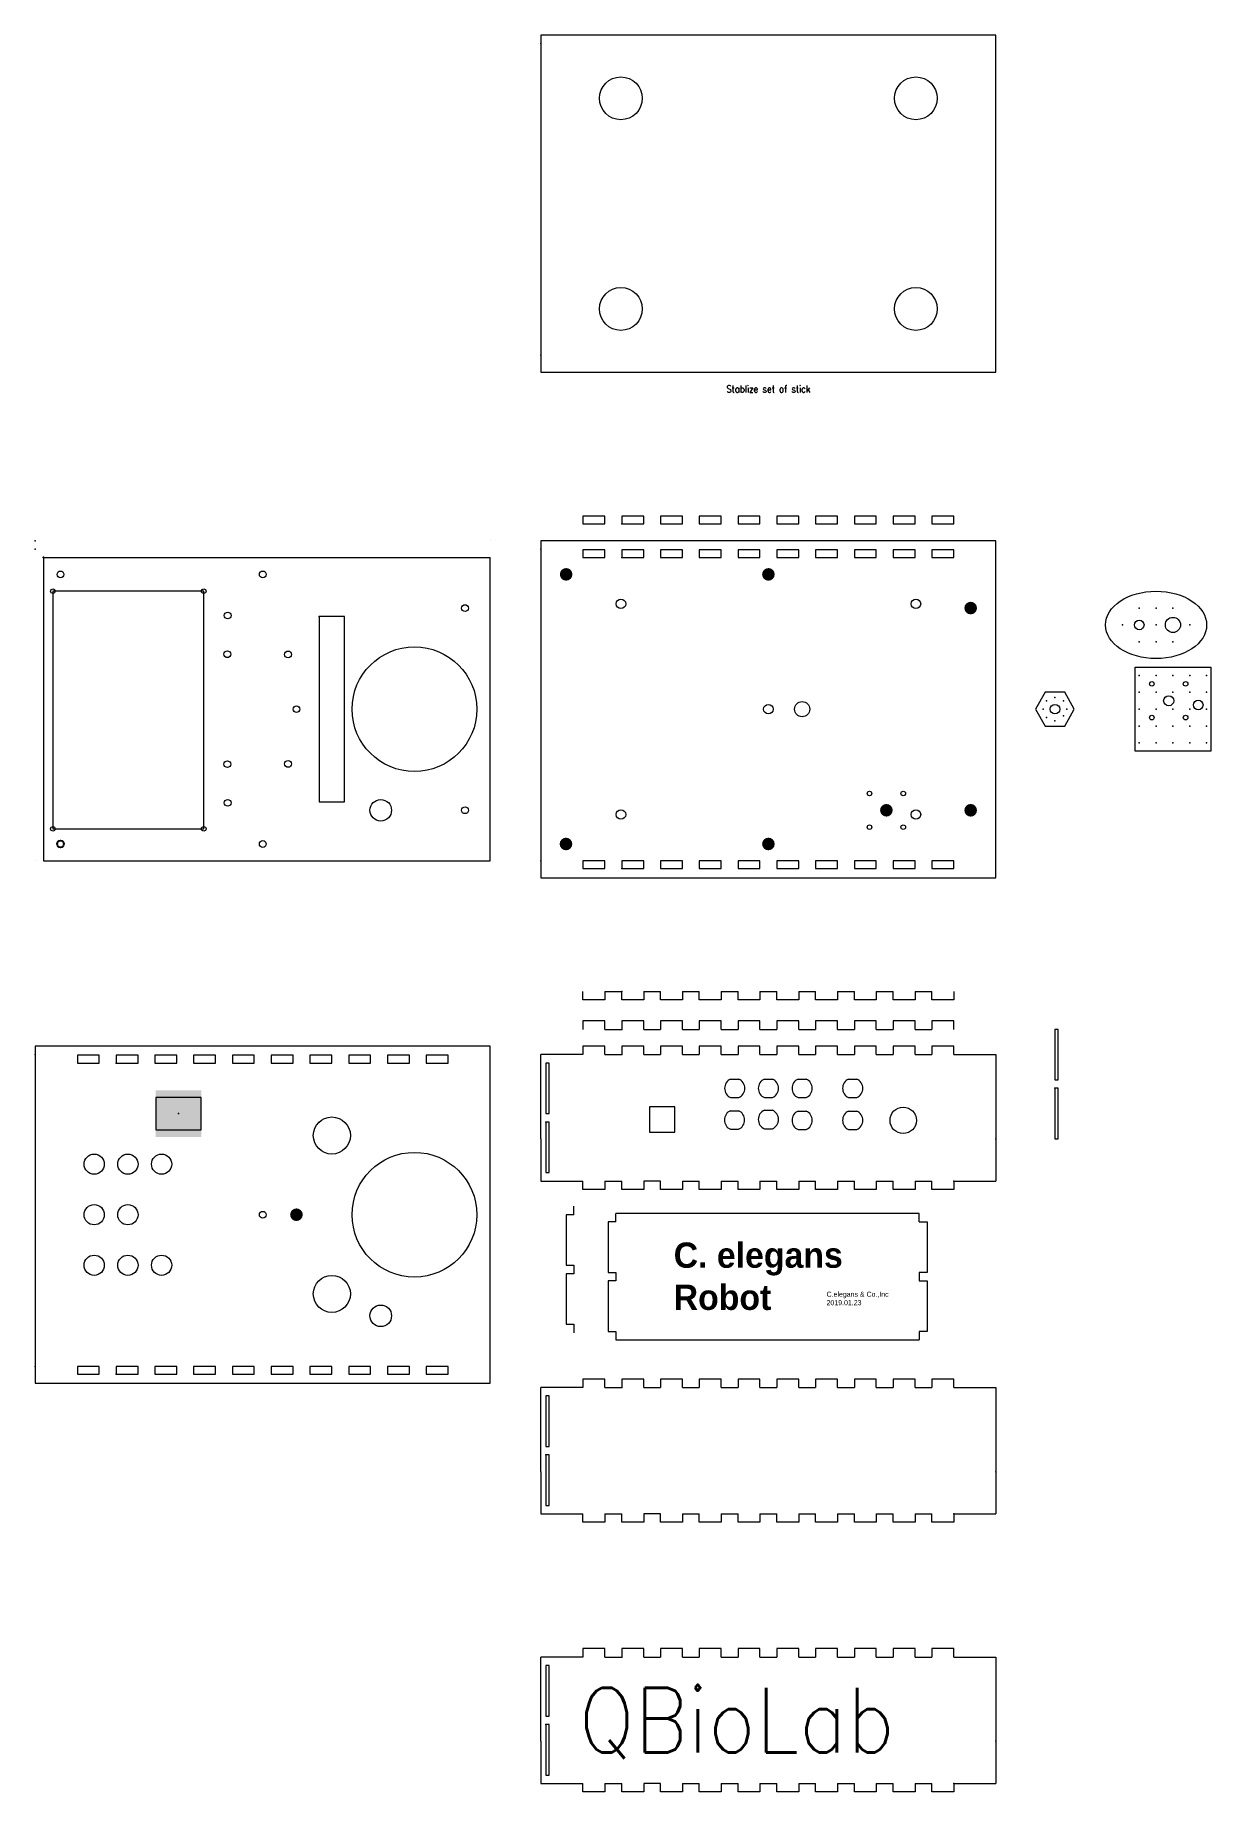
# Model space of a CAD drawing. Header units: millimetres. Extents: x -135 to 562, y -643 to 400.
import ezdxf

# ---------------------------------------------------------------- set-up
doc = ezdxf.new("R2010")
doc.units = ezdxf.units.MM
doc.layers.get('0').update_dxf_attribs({"lineweight": 25})
doc.styles.add('textstyle11', font='standard')
doc.styles.add('textstyle12', font='Standard')
doc.styles.add('textstyle13', font='Standard')
doc.styles.add('textstyle14', font='Standard')

msp = doc.modelspace()

# ---------------------------------------------------------------- hatches: boundary and pattern name
h = msp.add_hatch(color=5)
edge = h.paths.add_edge_path(flags=0)
edge.add_arc((180, 80), 3.75, 0, 360)
h = msp.add_hatch(color=5)
edge = h.paths.add_edge_path(flags=0)
edge.add_arc((300, 80), 3.75, 0, 360)
h = msp.add_hatch(color=5)
edge = h.paths.add_edge_path(flags=0)
edge.add_arc((420, 60), 3.75, 0, 360)
h = msp.add_hatch(color=5)
edge = h.paths.add_edge_path(flags=0)
edge.add_arc((370, -60), 3.75, 0, 360)
h = msp.add_hatch(color=5)
edge = h.paths.add_edge_path(flags=0)
edge.add_arc((420, -60), 3.75, 0, 360)
h = msp.add_hatch(color=5)
edge = h.paths.add_edge_path(flags=0)
edge.add_arc((179.9, -80), 3.75, 0, 360)
h = msp.add_hatch(color=5)
edge = h.paths.add_edge_path(flags=0)
edge.add_arc((300, -80), 3.75, 0, 360)
msp.add_hatch(color=5).paths.add_polyline_path([(-63.6, -253.9), (-36.4, -253.9), (-36.4, -226.1), (-63.6, -226.1)], flags=0)
h = msp.add_hatch(color=5)
edge = h.paths.add_edge_path(flags=0)
edge.add_arc((20, -300), 3.75, 0, 360)

# ---------------------------------------------------------------- linework, layer by layer
at = {"color": 1, "lineweight": 5}
for p, q in [((435, 400), (165, 400)), ((165, 400), (165, 200)), ((435, 200), (435, 400)), ((165, 200), (435, 200)), ((203, 114.6), (190, 114.6)), ((190, 114.6), (190, 110)), ((190, 110), (203, 110)), ((203, 110), (203, 114.6)), ((226, 114.6), (213, 114.6)), ((213, 114.6), (213, 110)), ((213, 110), (226, 110)), ((226, 110), (226, 114.6)), ((249, 114.6), (236, 114.6)), ((236, 114.6), (236, 110)), ((236, 110), (249, 110)), ((249, 110), (249, 114.6)), ((272, 114.6), (259, 114.6)), ((259, 114.6), (259, 110)), ((259, 110), (272, 110)), ((272, 110), (272, 114.6)), ((295, 114.6), (282, 114.6)), ((282, 114.6), (282, 110)), ((282, 110), (295, 110)), ((295, 110), (295, 114.6)), ((318, 114.6), (305, 114.6)), ((305, 114.6), (305, 110)), ((305, 110), (318, 110)), ((318, 110), (318, 114.6)), ((341, 114.6), (328, 114.6)), ((328, 114.6), (328, 110)), ((328, 110), (341, 110)), ((341, 110), (341, 114.6)), ((364, 114.6), (351, 114.6)), ((351, 114.6), (351, 110)), ((351, 110), (364, 110)), ((364, 110), (364, 114.6)), ((387, 114.6), (374, 114.6)), ((374, 114.6), (374, 110)), ((374, 110), (387, 110)), ((387, 110), (387, 114.6)), ((410, 114.6), (397, 114.6)), ((397, 114.6), (397, 110)), ((397, 110), (410, 110)), ((410, 110), (410, 114.6)), ((135, 100), (135, 100)), ((435, 100), (165, 100)), ((165, 100), (165, -100)), ((203, 94.6), (190, 94.6)), ((190, 94.6), (190, 90)), ((203, 90), (203, 94.6)), ((226, 94.6), (213, 94.6)), ((213, 94.6), (213, 90)), ((226, 90), (226, 94.6)), ((249, 94.6), (236, 94.6)), ((236, 94.6), (236, 90)), ((249, 90), (249, 94.6)), ((272, 94.6), (259, 94.6)), ((259, 94.6), (259, 90)), ((272, 90), (272, 94.6)), ((295, 94.6), (282, 94.6)), ((282, 94.6), (282, 90)), ((295, 90), (295, 94.6)), ((318, 94.6), (305, 94.6)), ((305, 94.6), (305, 90)), ((318, 90), (318, 94.6)), ((341, 94.6), (328, 94.6)), ((328, 94.6), (328, 90)), ((341, 90), (341, 94.6)), ((364, 94.6), (351, 94.6)), ((351, 94.6), (351, 90)), ((364, 90), (364, 94.6)), ((387, 94.6), (374, 94.6)), ((374, 94.6), (374, 90)), ((387, 90), (387, 94.6)), ((410, 94.6), (397, 94.6)), ((397, 94.6), (397, 90)), ((410, 90), (410, 94.6)), ((435, -100), (435, 100)), ((-130, 90), (-130, -90)), ((-130, 90), (135, 90)), ((135, -90), (135, 90)), ((190, 90), (203, 90)), ((213, 90), (226, 90)), ((236, 90), (249, 90)), ((259, 90), (272, 90)), ((282, 90), (295, 90)), ((305, 90), (318, 90)), ((328, 90), (341, 90)), ((351, 90), (364, 90)), ((374, 90), (387, 90)), ((397, 90), (410, 90)), ((48.5, 55), (33.5, 55)), ((33.5, 55), (33.5, -55)), ((48.5, -55), (48.5, 55)), ((517.5, -25), (517.5, 25)), ((517.5, 25), (562.5, 25)), ((517.5, -25), (517.5, 25)), ((562.5, 25), (562.5, -25)), ((464.2, 10), (458.5, 0)), ((475.8, 10), (464.2, 10)), ((481.5, 0), (475.8, 10)), ((475.8, -10), (481.5, 0)), ((458.5, 0), (464.2, -10)), ((464.2, -10), (475.8, -10)), ((562.5, -25), (517.5, -25)), ((531.5, -25), (518.5, -25)), ((554.5, -25), (541.5, -25)), ((33.5, -55), (48.5, -55)), ((-135, -90), (-135, -90)), ((-130, -90), (135, -90)), ((203, -90), (190, -90)), ((190, -90), (190, -94.6)), ((203, -94.6), (203, -90)), ((226, -90), (213, -90)), ((213, -90), (213, -94.6)), ((226, -94.6), (226, -90)), ((249, -90), (236, -90)), ((236, -90), (236, -94.6)), ((249, -94.6), (249, -90)), ((272, -90), (259, -90)), ((259, -90), (259, -94.6)), ((272, -94.6), (272, -90)), ((295, -90), (282, -90)), ((282, -90), (282, -94.6)), ((295, -94.6), (295, -90)), ((318, -90), (305, -90)), ((305, -90), (305, -94.6)), ((318, -94.6), (318, -90)), ((341, -90), (328, -90)), ((328, -90), (328, -94.6)), ((341, -94.6), (341, -90)), ((364, -90), (351, -90)), ((351, -90), (351, -94.6)), ((364, -94.6), (364, -90)), ((387, -90), (374, -90)), ((374, -90), (374, -94.6)), ((387, -94.6), (387, -90)), ((410, -90), (397, -90)), ((397, -90), (397, -94.6)), ((410, -94.6), (410, -90)), ((165, -100), (435, -100)), ((190, -94.6), (203, -94.6)), ((213, -94.6), (226, -94.6)), ((236, -94.6), (249, -94.6)), ((259, -94.6), (272, -94.6)), ((282, -94.6), (295, -94.6)), ((305, -94.6), (318, -94.6)), ((328, -94.6), (341, -94.6)), ((351, -94.6), (364, -94.6)), ((374, -94.6), (387, -94.6)), ((397, -94.6), (410, -94.6)), ((190, -172.5), (190, -167.5)), ((203, -172.5), (190, -172.5)), ((203, -167.5), (203, -172.5)), ((203, -167.5), (213, -167.5)), ((213, -172.5), (213, -167.5)), ((226, -172.5), (213, -172.5)), ((226, -167.5), (226, -172.5)), ((226, -167.5), (236, -167.5)), ((236, -172.5), (236, -167.5)), ((249, -172.5), (236, -172.5)), ((249, -167.5), (249, -172.5)), ((249, -167.5), (259, -167.5)), ((259, -172.5), (259, -167.5)), ((272, -172.5), (259, -172.5)), ((272, -167.5), (272, -172.5)), ((272, -167.5), (282, -167.5)), ((282, -172.5), (282, -167.5)), ((295, -172.5), (282, -172.5)), ((295, -167.5), (295, -172.5)), ((295, -167.5), (305, -167.5)), ((305, -172.5), (305, -167.5)), ((318, -172.5), (305, -172.5)), ((318, -167.5), (318, -172.5)), ((318, -167.5), (328, -167.5)), ((328, -172.5), (328, -167.5)), ((341, -172.5), (328, -172.5)), ((341, -167.5), (341, -172.5)), ((341, -167.5), (351, -167.5)), ((351, -172.5), (351, -167.5)), ((364, -172.5), (351, -172.5)), ((364, -167.5), (364, -172.5)), ((364, -167.5), (374, -167.5)), ((374, -172.5), (374, -167.5)), ((387, -172.5), (374, -172.5)), ((387, -167.5), (387, -172.5)), ((387, -167.5), (397, -167.5)), ((397, -172.5), (397, -167.5)), ((410, -172.5), (397, -172.5)), ((410, -167.5), (410, -172.5)), ((203, -185), (190, -185)), ((190, -185), (190, -190)), ((203, -190), (203, -185)), ((226, -185), (213, -185)), ((213, -185), (213, -190)), ((226, -190), (226, -185)), ((249, -185), (236, -185)), ((236, -185), (236, -190)), ((249, -190), (249, -185)), ((272, -185), (259, -185)), ((259, -185), (259, -190)), ((272, -190), (272, -185)), ((295, -185), (282, -185)), ((282, -185), (282, -190)), ((295, -190), (295, -185)), ((318, -185), (305, -185)), ((305, -185), (305, -190)), ((318, -190), (318, -185)), ((341, -185), (328, -185)), ((328, -185), (328, -190)), ((341, -190), (341, -185)), ((364, -185), (351, -185)), ((351, -185), (351, -190)), ((364, -190), (364, -185)), ((387, -185), (374, -185)), ((374, -185), (374, -190)), ((387, -190), (387, -185)), ((410, -185), (397, -185)), ((397, -185), (397, -190)), ((410, -190), (410, -185)), ((203, -190), (213, -190)), ((226, -190), (236, -190)), ((249, -190), (259, -190)), ((272, -190), (282, -190)), ((295, -190), (305, -190)), ((318, -190), (328, -190)), ((341, -190), (351, -190)), ((364, -190), (374, -190)), ((387, -190), (397, -190)), ((472, -190), (470, -190)), ((470, -190), (470, -220)), ((472, -220), (472, -190)), ((135, -200), (-135, -200)), ((-135, -200), (-135, -400)), ((-97, -205.4), (-110, -205.4)), ((-110, -205.4), (-110, -210)), ((-97, -210), (-97, -205.4)), ((-74, -205.4), (-87, -205.4)), ((-87, -205.4), (-87, -210)), ((-74, -210), (-74, -205.4)), ((-51, -205.4), (-64, -205.4)), ((-64, -205.4), (-64, -210)), ((-51, -210), (-51, -205.4)), ((-28, -205.4), (-41, -205.4)), ((-41, -205.4), (-41, -210)), ((-28, -210), (-28, -205.4)), ((-5, -205.4), (-18, -205.4)), ((-18, -205.4), (-18, -210)), ((-5, -210), (-5, -205.4)), ((18, -205.4), (5, -205.4)), ((5, -205.4), (5, -210)), ((18, -210), (18, -205.4)), ((41, -205.4), (28, -205.4)), ((28, -205.4), (28, -210)), ((41, -210), (41, -205.4)), ((64, -205.4), (51, -205.4)), ((51, -205.4), (51, -210)), ((64, -210), (64, -205.4)), ((87, -205.4), (74, -205.4)), ((74, -205.4), (74, -210)), ((87, -210), (87, -205.4)), ((110, -205.4), (97, -205.4)), ((97, -205.4), (97, -210)), ((110, -210), (110, -205.4)), ((135, -400), (135, -200)), ((165, -255), (165, -205)), ((190, -205), (165, -205)), ((203, -200), (190, -200)), ((190, -200), (190, -205)), ((203, -205), (203, -200)), ((203, -205), (213, -205)), ((226, -200), (213, -200)), ((213, -200), (213, -205)), ((226, -205), (226, -200)), ((226, -205), (236, -205)), ((249, -200), (236, -200)), ((236, -200), (236, -205)), ((249, -205), (249, -200)), ((249, -205), (259, -205)), ((272, -200), (259, -200)), ((259, -200), (259, -205)), ((272, -205), (272, -200)), ((272, -205), (282, -205)), ((295, -200), (282, -200)), ((282, -200), (282, -205)), ((295, -205), (295, -200)), ((295, -205), (305, -205)), ((318, -200), (305, -200)), ((305, -200), (305, -205)), ((318, -205), (318, -200)), ((318, -205), (328, -205)), ((341, -200), (328, -200)), ((328, -200), (328, -205)), ((341, -205), (341, -200)), ((341, -205), (351, -205)), ((364, -200), (351, -200)), ((351, -200), (351, -205)), ((364, -205), (364, -200)), ((364, -205), (374, -205)), ((387, -200), (374, -200)), ((374, -200), (374, -205)), ((387, -205), (387, -200)), ((387, -205), (397, -205)), ((410, -200), (397, -200)), ((397, -200), (397, -205)), ((410, -205), (410, -200)), ((410, -205), (435, -205)), ((435, -205), (435, -255)), ((-110, -210), (-97, -210)), ((-87, -210), (-74, -210)), ((-64, -210), (-51, -210)), ((-41, -210), (-28, -210)), ((-18, -210), (-5, -210)), ((5, -210), (18, -210)), ((28, -210), (41, -210)), ((51, -210), (64, -210)), ((74, -210), (87, -210)), ((97, -210), (110, -210)), ((170, -210), (168, -210)), ((168, -210), (168, -240)), ((170, -240), (170, -210)), ((277.6, -219.5), (282.4, -219.5)), ((297.6, -219.5), (302.4, -219.5)), ((317.6, -219.5), (322.4, -219.5)), ((347.6, -219.5), (352.4, -219.5)), ((470, -220), (472, -220)), ((472, -225), (470, -225)), ((470, -225), (470, -255)), ((472, -255), (472, -225)), ((-36.6, -230.4), (-63.4, -230.4)), ((-63.4, -230.4), (-63.4, -249.6)), ((-36.6, -249.6), (-36.6, -230.4)), ((244.5, -236), (229.5, -236)), ((229.5, -236), (229.5, -251)), ((244.5, -251), (244.5, -236)), ((277.5, -238.3), (282.3, -238.3)), ((277.6, -230.5), (282.4, -230.5)), ((297.6, -230.5), (302.4, -230.5)), ((297.6, -238), (302.4, -238)), ((317.6, -230.5), (322.4, -230.5)), ((317.6, -238.5), (322.4, -238.5)), ((347.6, -230.5), (352.4, -230.5)), ((347.6, -238.5), (352.4, -238.5)), ((-63.4, -249.6), (-36.6, -249.6)), ((168, -240), (170, -240)), ((170, -245), (168, -245)), ((168, -245), (168, -275)), ((170, -275), (170, -245)), ((277.5, -249.3), (282.3, -249.3)), ((297.6, -249), (302.4, -249)), ((317.6, -249.5), (322.4, -249.5)), ((347.6, -249.5), (352.4, -249.5)), ((165, -255), (165, -280)), ((229.5, -251), (244.5, -251)), ((435, -255), (435, -280)), ((470, -255), (472, -255)), ((165, -280), (190, -280)), ((168, -275), (170, -275)), ((190, -285), (190, -280)), ((203, -280), (203, -285)), ((203, -280), (213, -280)), ((213, -285), (213, -280)), ((226, -280), (226, -285)), ((236, -280), (226, -280)), ((236, -285), (236, -280)), ((249, -280), (249, -285)), ((249, -280), (259, -280)), ((259, -285), (259, -280)), ((272, -280), (272, -285)), ((272, -280), (282, -280)), ((282, -285), (282, -280)), ((295, -280), (295, -285)), ((295, -280), (305, -280)), ((305, -285), (305, -280)), ((318, -280), (318, -285)), ((318, -280), (328, -280)), ((328, -285), (328, -280)), ((341, -280), (341, -285)), ((341, -280), (351, -280)), ((351, -285), (351, -280)), ((364, -280), (364, -285)), ((364, -280), (374, -280)), ((374, -285), (374, -280)), ((387, -280), (387, -285)), ((387, -280), (397, -280)), ((397, -285), (397, -280)), ((410, -280), (410, -285)), ((410, -280), (435, -280)), ((203, -285), (190, -285)), ((226, -285), (213, -285)), ((249, -285), (236, -285)), ((272, -285), (259, -285)), ((295, -285), (282, -285)), ((318, -285), (305, -285)), ((341, -285), (328, -285)), ((364, -285), (351, -285)), ((387, -285), (374, -285)), ((410, -285), (397, -285)), ((184.6, -300), (180, -300)), ((180, -300), (180, -330)), ((184.6, -300), (184.6, -295)), ((389.5, -299.3), (209.5, -299.3)), ((209.5, -304.3), (209.5, -299.3)), ((389.5, -304.3), (389.5, -299.3)), ((209.5, -304.3), (205, -304.3)), ((205, -304.3), (205, -334.3)), ((389.5, -304.3), (394.1, -304.3)), ((394.1, -304.3), (394.1, -334.3)), ((180, -330), (184.6, -330)), ((184.6, -330), (184.6, -335)), ((184.6, -335), (180, -335)), ((180, -335), (180, -365)), ((205, -334.3), (209.5, -334.3)), ((209.5, -339.3), (205, -339.3)), ((205, -339.3), (205, -369.3)), ((209.5, -334.3), (209.5, -339.3)), ((394.1, -334.3), (389.5, -334.3)), ((389.5, -334.3), (389.5, -339.3)), ((389.5, -339.3), (394.1, -339.3)), ((394.1, -339.3), (394.1, -369.3)), ((180, -365), (184.6, -365)), ((184.6, -365), (184.6, -370)), ((205, -369.3), (209.5, -369.3)), ((209.5, -369.3), (209.5, -374.3)), ((209.5, -374.3), (389.5, -374.3)), ((394.1, -369.3), (389.5, -369.3)), ((389.5, -369.3), (389.5, -374.3)), ((-97, -390), (-110, -390)), ((-110, -390), (-110, -394.6)), ((-110, -394.6), (-97, -394.6)), ((-97, -394.6), (-97, -390)), ((-74, -390), (-87, -390)), ((-87, -390), (-87, -394.6)), ((-87, -394.6), (-74, -394.6)), ((-74, -394.6), (-74, -390)), ((-51, -390), (-64, -390)), ((-64, -390), (-64, -394.6)), ((-64, -394.6), (-51, -394.6)), ((-51, -394.6), (-51, -390)), ((-28, -390), (-41, -390)), ((-41, -390), (-41, -394.6)), ((-41, -394.6), (-28, -394.6)), ((-28, -394.6), (-28, -390)), ((-5, -390), (-18, -390)), ((-18, -390), (-18, -394.6)), ((-18, -394.6), (-5, -394.6)), ((-5, -394.6), (-5, -390)), ((18, -390), (5, -390)), ((5, -390), (5, -394.6)), ((5, -394.6), (18, -394.6)), ((18, -394.6), (18, -390)), ((41, -390), (28, -390)), ((28, -390), (28, -394.6)), ((28, -394.6), (41, -394.6)), ((41, -394.6), (41, -390)), ((64, -390), (51, -390)), ((51, -390), (51, -394.6)), ((51, -394.6), (64, -394.6)), ((64, -394.6), (64, -390)), ((87, -390), (74, -390)), ((74, -390), (74, -394.6)), ((74, -394.6), (87, -394.6)), ((87, -394.6), (87, -390)), ((110, -390), (97, -390)), ((97, -390), (97, -394.6)), ((97, -394.6), (110, -394.6)), ((110, -394.6), (110, -390)), ((-135, -400), (135, -400)), ((165, -452.5), (165, -402.5)), ((190, -402.5), (165, -402.5)), ((203, -397.5), (190, -397.5)), ((190, -397.5), (190, -402.5)), ((203, -402.5), (203, -397.5)), ((203, -402.5), (213, -402.5)), ((226, -397.5), (213, -397.5)), ((213, -397.5), (213, -402.5)), ((226, -402.5), (226, -397.5)), ((226, -402.5), (236, -402.5)), ((249, -397.5), (236, -397.5)), ((236, -397.5), (236, -402.5)), ((249, -402.5), (249, -397.5)), ((249, -402.5), (259, -402.5)), ((272, -397.5), (259, -397.5)), ((259, -397.5), (259, -402.5)), ((272, -402.5), (272, -397.5)), ((272, -402.5), (282, -402.5)), ((295, -397.5), (282, -397.5)), ((282, -397.5), (282, -402.5)), ((295, -402.5), (295, -397.5)), ((295, -402.5), (305, -402.5)), ((318, -397.5), (305, -397.5)), ((305, -397.5), (305, -402.5)), ((318, -402.5), (318, -397.5)), ((318, -402.5), (328, -402.5)), ((341, -397.5), (328, -397.5)), ((328, -397.5), (328, -402.5)), ((341, -402.5), (341, -397.5)), ((341, -402.5), (351, -402.5)), ((364, -397.5), (351, -397.5)), ((351, -397.5), (351, -402.5)), ((364, -402.5), (364, -397.5)), ((364, -402.5), (374, -402.5)), ((387, -397.5), (374, -397.5)), ((374, -397.5), (374, -402.5)), ((387, -402.5), (387, -397.5)), ((387, -402.5), (397, -402.5)), ((410, -397.5), (397, -397.5)), ((397, -397.5), (397, -402.5)), ((410, -402.5), (410, -397.5)), ((410, -402.5), (435, -402.5)), ((435, -402.5), (435, -452.5)), ((170, -407.5), (168, -407.5)), ((168, -407.5), (168, -437.5)), ((170, -437.5), (170, -407.5)), ((168, -437.5), (170, -437.5)), ((170, -442.5), (168, -442.5)), ((168, -442.5), (168, -472.5)), ((170, -472.5), (170, -442.5)), ((165, -452.5), (165, -477.5)), ((435, -452.5), (435, -477.5)), ((165, -477.5), (190, -477.5)), ((168, -472.5), (170, -472.5)), ((190, -482.5), (190, -477.5)), ((203, -477.5), (203, -482.5)), ((203, -477.5), (213, -477.5)), ((213, -482.5), (213, -477.5)), ((226, -477.5), (226, -482.5)), ((236, -477.5), (226, -477.5)), ((236, -482.5), (236, -477.5)), ((249, -477.5), (249, -482.5)), ((249, -477.5), (259, -477.5)), ((259, -482.5), (259, -477.5)), ((272, -477.5), (272, -482.5)), ((272, -477.5), (282, -477.5)), ((282, -482.5), (282, -477.5)), ((295, -477.5), (295, -482.5)), ((295, -477.5), (305, -477.5)), ((305, -482.5), (305, -477.5)), ((318, -477.5), (318, -482.5)), ((318, -477.5), (328, -477.5)), ((328, -482.5), (328, -477.5)), ((341, -477.5), (341, -482.5)), ((341, -477.5), (351, -477.5)), ((351, -482.5), (351, -477.5)), ((364, -477.5), (364, -482.5)), ((364, -477.5), (374, -477.5)), ((374, -482.5), (374, -477.5)), ((387, -477.5), (387, -482.5)), ((387, -477.5), (397, -477.5)), ((397, -482.5), (397, -477.5)), ((410, -477.5), (410, -482.5)), ((410, -477.5), (435, -477.5)), ((203, -482.5), (190, -482.5)), ((226, -482.5), (213, -482.5)), ((249, -482.5), (236, -482.5)), ((272, -482.5), (259, -482.5)), ((295, -482.5), (282, -482.5)), ((318, -482.5), (305, -482.5)), ((341, -482.5), (328, -482.5)), ((364, -482.5), (351, -482.5)), ((387, -482.5), (374, -482.5)), ((410, -482.5), (397, -482.5)), ((165, -612.5), (165, -562.5)), ((190, -562.5), (165, -562.5)), ((203, -557.5), (190, -557.5)), ((190, -557.5), (190, -562.5)), ((203, -562.5), (203, -557.5)), ((203, -562.5), (213, -562.5)), ((226, -557.5), (213, -557.5)), ((213, -557.5), (213, -562.5)), ((226, -562.5), (226, -557.5)), ((226, -562.5), (236, -562.5)), ((249, -557.5), (236, -557.5)), ((236, -557.5), (236, -562.5)), ((249, -562.5), (249, -557.5)), ((249, -562.5), (259, -562.5)), ((272, -557.5), (259, -557.5)), ((259, -557.5), (259, -562.5)), ((272, -562.5), (272, -557.5)), ((272, -562.5), (282, -562.5)), ((295, -557.5), (282, -557.5)), ((282, -557.5), (282, -562.5)), ((295, -562.5), (295, -557.5)), ((295, -562.5), (305, -562.5)), ((318, -557.5), (305, -557.5)), ((305, -557.5), (305, -562.5)), ((318, -562.5), (318, -557.5)), ((318, -562.5), (328, -562.5)), ((341, -557.5), (328, -557.5)), ((328, -557.5), (328, -562.5)), ((341, -562.5), (341, -557.5)), ((341, -562.5), (351, -562.5)), ((364, -557.5), (351, -557.5)), ((351, -557.5), (351, -562.5)), ((364, -562.5), (364, -557.5)), ((364, -562.5), (374, -562.5)), ((387, -557.5), (374, -557.5)), ((374, -557.5), (374, -562.5)), ((387, -562.5), (387, -557.5)), ((387, -562.5), (397, -562.5)), ((410, -557.5), (397, -557.5)), ((397, -557.5), (397, -562.5)), ((410, -562.5), (410, -557.5)), ((410, -562.5), (435, -562.5)), ((435, -562.5), (435, -612.5)), ((170, -567.5), (168, -567.5)), ((168, -567.5), (168, -597.5)), ((170, -597.5), (170, -567.5)), ((168, -597.5), (170, -597.5)), ((170, -602.5), (168, -602.5)), ((168, -602.5), (168, -632.5)), ((170, -632.5), (170, -602.5)), ((165, -612.5), (165, -637.5)), ((435, -612.5), (435, -637.5)), ((168, -632.5), (170, -632.5)), ((165, -637.5), (190, -637.5)), ((190, -642.5), (190, -637.5)), ((203, -642.5), (190, -642.5)), ((203, -637.5), (203, -642.5)), ((203, -637.5), (213, -637.5)), ((213, -642.5), (213, -637.5)), ((226, -642.5), (213, -642.5)), ((226, -637.5), (226, -642.5)), ((236, -637.5), (226, -637.5)), ((236, -642.5), (236, -637.5)), ((249, -642.5), (236, -642.5)), ((249, -637.5), (249, -642.5)), ((249, -637.5), (259, -637.5)), ((259, -642.5), (259, -637.5)), ((272, -642.5), (259, -642.5)), ((272, -637.5), (272, -642.5)), ((272, -637.5), (282, -637.5)), ((282, -642.5), (282, -637.5)), ((295, -642.5), (282, -642.5)), ((295, -637.5), (295, -642.5)), ((295, -637.5), (305, -637.5)), ((305, -642.5), (305, -637.5)), ((318, -642.5), (305, -642.5)), ((318, -637.5), (318, -642.5)), ((318, -637.5), (328, -637.5)), ((328, -642.5), (328, -637.5)), ((341, -642.5), (328, -642.5)), ((341, -637.5), (341, -642.5)), ((341, -637.5), (351, -637.5)), ((351, -642.5), (351, -637.5)), ((364, -642.5), (351, -642.5)), ((364, -637.5), (364, -642.5)), ((364, -637.5), (374, -637.5)), ((374, -642.5), (374, -637.5)), ((387, -642.5), (374, -642.5)), ((387, -637.5), (387, -642.5)), ((387, -637.5), (397, -637.5)), ((397, -642.5), (397, -637.5)), ((410, -642.5), (397, -642.5)), ((410, -637.5), (410, -642.5)), ((410, -637.5), (435, -637.5))]:
    msp.add_line(p, q, dxfattribs=at)
at = {"color": 7, "lineweight": 5}
for p, q in [((-35, 70), (-124.5, 70)), ((-124.5, 70), (-124.5, -71)), ((-35, -71), (-35, 70)), ((-124.5, -71), (-35, -71))]:
    msp.add_line(p, q, dxfattribs=at)
at = {"color": 1, "lineweight": 5}
for centre, radius in [((212.5, 362.5), 12.7), ((387.5, 362.5), 12.7), ((212.5, 237.5), 12.7), ((387.5, 237.5), 12.7), ((-120, 80), 2), ((0, 80), 2), ((180, 80), 2.85), ((300, 80), 2.85), ((-124.5, 70), 1.35), ((-35, 70), 1.35), ((212.5, 62.5), 2.85), ((387.5, 62.5), 2.85), ((420, 60), 2.85), ((-20.8, 55.6), 2), ((120, 60), 2), ((520, 50), 2.85), ((540, 50), 4.5), ((-21, 32.6), 2), ((15, 32.5), 2), ((90, 0), 37), ((527.5, 15), 1.35), ((547.5, 15), 1.35), ((20, 0), 2), ((300, 0), 2.85), ((320, 0), 4.5), ((470, 0), 2.85), ((537.5, 5), 3), ((555, 2.5), 2.85), ((527.5, -5), 1.35), ((547.5, -5), 1.35), ((-21, -32.6), 2), ((15, -32.5), 2), ((360, -50), 1.35), ((380, -50), 1.35), ((-20.8, -55.6), 2), ((70, -60), 6.4), ((120, -60), 2), ((212.5, -62.5), 2.85), ((370, -60), 3), ((387.5, -62.5), 2.85), ((420, -60), 2.85), ((-124.5, -71), 1.35), ((-35, -71), 1.35), ((360, -70), 1.35), ((380, -70), 1.35), ((0, -80), 2), ((179.9, -80), 2.85), ((300, -80), 2.85), ((380, -244), 7.85), ((41, -253), 11), ((-100, -270), 6), ((-80, -270), 6), ((-60, -270), 6), ((90, -300), 37), ((-100, -300), 6), ((-80, -300), 6), ((0, -300), 2), ((20, -300), 2.85), ((-100, -330), 6), ((-80, -330), 6), ((-60, -330), 6), ((41, -347), 11), ((70, -360), 6.4)]:
    msp.add_circle(centre, radius, dxfattribs=at)
at = {"color": 1}
msp.add_circle((-120, -80), 2, dxfattribs=at)
at = {"color": 1, "lineweight": 5}
for centre, start, end in [((280, -225), 113.5565, 246.4435), ((280, -225), 293.5565, 66.4435), ((300, -225), 113.5565, 246.4435), ((300, -225), 293.5565, 66.4435), ((320, -225), 113.5565, 246.4435), ((320, -225), 293.5565, 66.4435), ((350, -225), 113.5565, 246.4435), ((350, -225), 293.5565, 66.4435), ((279.9, -243.8), 113.5565, 246.4435), ((279.9, -243.8), 293.5565, 66.4435), ((300, -243.5), 113.5565, 246.4435), ((300, -243.5), 293.5565, 66.4435), ((320, -244), 113.5565, 246.4435), ((320, -244), 293.5565, 66.4435), ((350, -244), 113.5565, 246.4435), ((350, -244), 293.5565, 66.4435)]:
    msp.add_arc(centre, 6, start, end, dxfattribs=at)
msp.add_ellipse((530, 50), major_axis=(-30, 0), ratio=0.666667, dxfattribs=at)
for p in [(165, 395), (165, 210), (165, 210), (213, 110), (-135, 100), (-135, 100), (-135, 100), (-135, 95), (165, 95), (213, 90), (33.5, 55), (520, 60), (530, 60), (540, 60), (510, 50), (530, 50), (550, 50), (520, 40), (530, 40), (540, 40), (520, 20), (530, 20), (540, 20), (550, 20), (560, 20), (463, 0), (465, 5), (470, 7), (475, 5), (477, 0), (520, 10), (520, 0), (530, 10), (530, 0), (540, 10), (540, 0), (550, 10), (550, 0), (560, 10), (560, 0), (465, -5), (470, -7), (475, -4), (520, -10), (530, -10), (540, -10), (550, -10), (560, -10), (520, -20), (530, -20), (540, -20), (550, -20), (560, -20), (164.9, -90), (165, -90), (213, -94.6), (213, -167.5), (213, -190), (-135, -205), (213, -205), (-87, -210), (470, -225), (-50, -240), (-50, -240), (33.5, -245), (168, -245), (435, -255), (410, -280), (-135, -390), (-135, -390), (-87, -394.6), (213, -402.5), (168, -442.5), (435, -452.5), (410, -477.5), (213, -562.5), (168, -602.5), (435, -612.5), (410, -637.5)]:
    msp.add_point(p, dxfattribs=at)
msp.add_point((-130, 90))

# ---------------------------------------------------------------- texts
at = {"color": 5, "linetype": 'Continuous', "lineweight": 50, "style": 'textstyle11'}
msp.add_text('QBioLab', height=38.41, dxfattribs=at).set_placement((187.6, -619.1))
at = {"insert": (300, 190), "char_height": 1, "attachment_point": 5, "style": 'textstyle14'}
msp.add_mtext('\\H4;Stablize set of stick', dxfattribs=at)
at = {"color": 5, "linetype": 'Continuous', "lineweight": 50, "insert": (243.8, -316.5), "char_height": 15, "attachment_point": 1, "style": 'textstyle12'}
msp.add_mtext('{\\ftxt|b1|i0|c0|p2;C. elegans\\PRobot}', dxfattribs=at)
at = {"color": 5, "linetype": 'Continuous', "lineweight": 25, "insert": (334.5, -345.7), "char_height": 3, "attachment_point": 1, "style": 'textstyle13'}
msp.add_mtext('{\\fVijaya|b0|i0|c0|p34;C.elegans & Co.,Inc\\P\\fVrinda|b0|i0|c0|p34;2019.01.23}', dxfattribs=at)

doc.saveas('drawing.dxf')
